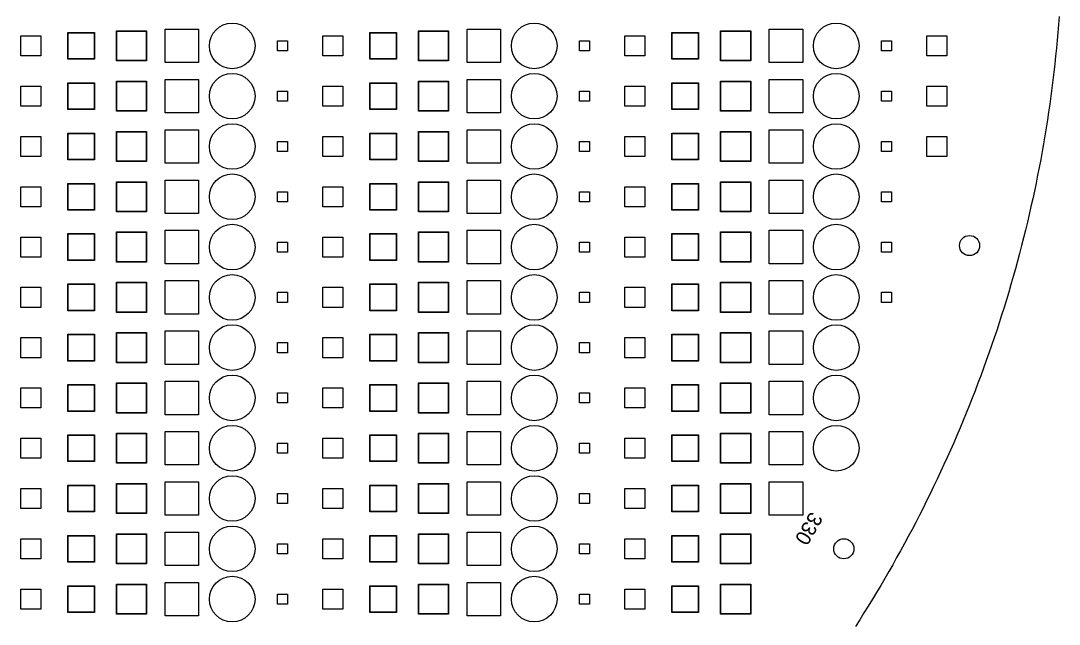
# Model space of a CAD drawing. Header units: millimetres. Extents: x -195 to 195, y -219 to 195.
# Drawn here: x 39.8 to 194.5, y -105 to -15 of the extents above; entities that cross this region are included whole.
import ezdxf
from ezdxf.enums import TextEntityAlignment as Align

# ---------------------------------------------------------------- set-up
doc = ezdxf.new("R2010")
doc.units = ezdxf.units.MM
for name, color, linetype in [('DRILL', 6, 'Continuous'), ('M1', 1, 'Continuous'), ('M2', 30, 'Continuous'), ('M3', 5, 'Continuous'), ('M4', 3, 'Continuous'), ('NPTH', 9, 'Continuous'), ('OUTLINE', 7, 'Continuous'), ('SILK_TOP', 7, 'Continuous')]:
    doc.layers.add(name, color=color, linetype=linetype)

msp = doc.modelspace()

# ---------------------------------------------------------------- linework, layer by layer
at = {"layer": 'DRILL'}
for centre in [(71.25, -18.75), (116.25, -18.75), (161.25, -18.75), (71.25, -26.25), (116.25, -26.25), (161.25, -26.25), (71.25, -33.75), (116.25, -33.75), (161.25, -33.75), (71.25, -41.25), (116.25, -41.25), (161.25, -41.25), (71.25, -48.75), (116.25, -48.75), (161.25, -48.75), (71.25, -56.25), (116.25, -56.25), (161.25, -56.25), (71.25, -63.75), (116.25, -63.75), (161.25, -63.75), (71.25, -71.25), (116.25, -71.25), (161.25, -71.25), (71.25, -78.75), (116.25, -78.75), (161.25, -78.75), (71.25, -86.25), (116.25, -86.25), (71.25, -93.75), (116.25, -93.75), (71.25, -101.25), (116.25, -101.25)]:
    msp.add_circle(centre, 3.4, dxfattribs=at)
at = {"layer": 'M1'}
for points in [[(50.7, -16.8), (50.7, -20.7), (46.8, -20.7), (46.8, -16.8)], [(54.05, -16.55), (58.45, -16.55), (58.45, -20.95), (54.05, -20.95)], [(66.25, -16.25), (66.25, -21.25), (61.25, -21.25), (61.25, -16.25)], [(95.7, -16.8), (95.7, -20.7), (91.8, -20.7), (91.8, -16.8)], [(103.45, -16.55), (103.45, -20.95), (99.05, -20.95), (99.05, -16.55)], [(111.25, -16.25), (111.25, -21.25), (106.25, -21.25), (106.25, -16.25)], [(140.7, -16.8), (140.7, -20.7), (136.8, -20.7), (136.8, -16.8)], [(148.45, -16.55), (148.45, -20.95), (144.05, -20.95), (144.05, -16.55)], [(151.25, -16.25), (156.25, -16.25), (156.25, -21.25), (151.25, -21.25)], [(42.75, -17.25), (42.75, -20.25), (39.75, -20.25), (39.75, -17.25)], [(79.5, -18), (79.5, -19.5), (78, -19.5), (78, -18)], [(84.75, -17.25), (87.75, -17.25), (87.75, -20.25), (84.75, -20.25)], [(123, -18), (124.5, -18), (124.5, -19.5), (123, -19.5)], [(132.75, -17.25), (132.75, -20.25), (129.75, -20.25), (129.75, -17.25)], [(169.5, -18), (169.5, -19.5), (168, -19.5), (168, -18)], [(174.75, -17.25), (177.75, -17.25), (177.75, -20.25), (174.75, -20.25)], [(42.75, -24.75), (42.75, -27.75), (39.75, -27.75), (39.75, -24.75)], [(46.8, -24.3), (50.7, -24.3), (50.7, -28.2), (46.8, -28.2)], [(58.45, -24.05), (58.45, -28.45), (54.05, -28.45), (54.05, -24.05)], [(61.25, -23.75), (66.25, -23.75), (66.25, -28.75), (61.25, -28.75)], [(84.75, -24.75), (87.75, -24.75), (87.75, -27.75), (84.75, -27.75)], [(95.7, -24.3), (95.7, -28.2), (91.8, -28.2), (91.8, -24.3)], [(103.45, -24.05), (103.45, -28.45), (99.05, -28.45), (99.05, -24.05)], [(106.25, -23.75), (111.25, -23.75), (111.25, -28.75), (106.25, -28.75)], [(132.75, -24.75), (132.75, -27.75), (129.75, -27.75), (129.75, -24.75)], [(140.7, -24.3), (140.7, -28.2), (136.8, -28.2), (136.8, -24.3)], [(144.05, -24.05), (148.45, -24.05), (148.45, -28.45), (144.05, -28.45)], [(156.25, -23.75), (156.25, -28.75), (151.25, -28.75), (151.25, -23.75)], [(174.75, -24.75), (177.75, -24.75), (177.75, -27.75), (174.75, -27.75)], [(79.5, -25.5), (79.5, -27), (78, -27), (78, -25.5)], [(124.5, -25.5), (124.5, -27), (123, -27), (123, -25.5)], [(169.5, -25.5), (169.5, -27), (168, -27), (168, -25.5)], [(39.75, -32.25), (42.75, -32.25), (42.75, -35.25), (39.75, -35.25)], [(50.7, -31.8), (50.7, -35.7), (46.8, -35.7), (46.8, -31.8)], [(58.45, -31.55), (58.45, -35.95), (54.05, -35.95), (54.05, -31.55)], [(61.25, -31.25), (66.25, -31.25), (66.25, -36.25), (61.25, -36.25)], [(87.75, -32.25), (87.75, -35.25), (84.75, -35.25), (84.75, -32.25)], [(91.8, -31.8), (95.7, -31.8), (95.7, -35.7), (91.8, -35.7)], [(103.45, -31.55), (103.45, -35.95), (99.05, -35.95), (99.05, -31.55)], [(111.25, -31.25), (111.25, -36.25), (106.25, -36.25), (106.25, -31.25)], [(132.75, -32.25), (132.75, -35.25), (129.75, -35.25), (129.75, -32.25)], [(140.7, -31.8), (140.7, -35.7), (136.8, -35.7), (136.8, -31.8)], [(148.45, -31.55), (148.45, -35.95), (144.05, -35.95), (144.05, -31.55)], [(151.25, -31.25), (156.25, -31.25), (156.25, -36.25), (151.25, -36.25)], [(177.75, -32.25), (177.75, -35.25), (174.75, -35.25), (174.75, -32.25)], [(79.5, -33), (79.5, -34.5), (78, -34.5), (78, -33)], [(123, -33), (124.5, -33), (124.5, -34.5), (123, -34.5)], [(169.5, -33), (169.5, -34.5), (168, -34.5), (168, -33)], [(42.75, -39.75), (42.75, -42.75), (39.75, -42.75), (39.75, -39.75)], [(50.7, -39.3), (50.7, -43.2), (46.8, -43.2), (46.8, -39.3)], [(54.05, -39.05), (58.45, -39.05), (58.45, -43.45), (54.05, -43.45)], [(66.25, -38.75), (66.25, -43.75), (61.25, -43.75), (61.25, -38.75)], [(84.75, -39.75), (87.75, -39.75), (87.75, -42.75), (84.75, -42.75)], [(95.7, -39.3), (95.7, -43.2), (91.8, -43.2), (91.8, -39.3)], [(103.45, -39.05), (103.45, -43.45), (99.05, -43.45), (99.05, -39.05)], [(111.25, -38.75), (111.25, -43.75), (106.25, -43.75), (106.25, -38.75)], [(129.75, -39.75), (132.75, -39.75), (132.75, -42.75), (129.75, -42.75)], [(136.8, -39.3), (140.7, -39.3), (140.7, -43.2), (136.8, -43.2)], [(148.45, -39.05), (148.45, -43.45), (144.05, -43.45), (144.05, -39.05)], [(156.25, -38.75), (156.25, -43.75), (151.25, -43.75), (151.25, -38.75)], [(79.5, -40.5), (79.5, -42), (78, -42), (78, -40.5)], [(123, -40.5), (124.5, -40.5), (124.5, -42), (123, -42)], [(168, -40.5), (169.5, -40.5), (169.5, -42), (168, -42)], [(66.25, -46.25), (66.25, -51.25), (61.25, -51.25), (61.25, -46.25)], [(111.25, -46.25), (111.25, -51.25), (106.25, -51.25), (106.25, -46.25)], [(151.25, -46.25), (156.25, -46.25), (156.25, -51.25), (151.25, -51.25)], [(42.75, -47.25), (42.75, -50.25), (39.75, -50.25), (39.75, -47.25)], [(50.7, -46.8), (50.7, -50.7), (46.8, -50.7), (46.8, -46.8)], [(54.05, -46.55), (58.45, -46.55), (58.45, -50.95), (54.05, -50.95)], [(87.75, -47.25), (87.75, -50.25), (84.75, -50.25), (84.75, -47.25)], [(91.8, -46.8), (95.7, -46.8), (95.7, -50.7), (91.8, -50.7)], [(103.45, -46.55), (103.45, -50.95), (99.05, -50.95), (99.05, -46.55)], [(129.75, -47.25), (132.75, -47.25), (132.75, -50.25), (129.75, -50.25)], [(140.7, -46.8), (140.7, -50.7), (136.8, -50.7), (136.8, -46.8)], [(148.45, -46.55), (148.45, -50.95), (144.05, -50.95), (144.05, -46.55)], [(79.5, -48), (79.5, -49.5), (78, -49.5), (78, -48)], [(124.5, -48), (124.5, -49.5), (123, -49.5), (123, -48)], [(169.5, -48), (169.5, -49.5), (168, -49.5), (168, -48)], [(54.05, -54.05), (58.45, -54.05), (58.45, -58.45), (54.05, -58.45)], [(66.25, -53.75), (66.25, -58.75), (61.25, -58.75), (61.25, -53.75)], [(103.45, -54.05), (103.45, -58.45), (99.05, -58.45), (99.05, -54.05)], [(106.25, -53.75), (111.25, -53.75), (111.25, -58.75), (106.25, -58.75)], [(148.45, -54.05), (148.45, -58.45), (144.05, -58.45), (144.05, -54.05)], [(151.25, -53.75), (156.25, -53.75), (156.25, -58.75), (151.25, -58.75)], [(42.75, -54.75), (42.75, -57.75), (39.75, -57.75), (39.75, -54.75)], [(46.8, -54.3), (50.7, -54.3), (50.7, -58.2), (46.8, -58.2)], [(79.5, -55.5), (79.5, -57), (78, -57), (78, -55.5)], [(84.75, -54.75), (87.75, -54.75), (87.75, -57.75), (84.75, -57.75)], [(95.7, -54.3), (95.7, -58.2), (91.8, -58.2), (91.8, -54.3)], [(124.5, -55.5), (124.5, -57), (123, -57), (123, -55.5)], [(132.75, -54.75), (132.75, -57.75), (129.75, -57.75), (129.75, -54.75)], [(140.7, -54.3), (140.7, -58.2), (136.8, -58.2), (136.8, -54.3)], [(169.5, -55.5), (169.5, -57), (168, -57), (168, -55.5)], [(46.8, -61.8), (50.7, -61.8), (50.7, -65.7), (46.8, -65.7)], [(54.05, -61.55), (58.45, -61.55), (58.45, -65.95), (54.05, -65.95)], [(61.25, -61.25), (66.25, -61.25), (66.25, -66.25), (61.25, -66.25)], [(91.8, -61.8), (95.7, -61.8), (95.7, -65.7), (91.8, -65.7)], [(103.45, -61.55), (103.45, -65.95), (99.05, -65.95), (99.05, -61.55)], [(111.25, -61.25), (111.25, -66.25), (106.25, -66.25), (106.25, -61.25)], [(136.8, -61.8), (140.7, -61.8), (140.7, -65.7), (136.8, -65.7)], [(144.05, -61.55), (148.45, -61.55), (148.45, -65.95), (144.05, -65.95)], [(151.25, -61.25), (156.25, -61.25), (156.25, -66.25), (151.25, -66.25)], [(42.75, -62.25), (42.75, -65.25), (39.75, -65.25), (39.75, -62.25)], [(78, -63), (79.5, -63), (79.5, -64.5), (78, -64.5)], [(87.75, -62.25), (87.75, -65.25), (84.75, -65.25), (84.75, -62.25)], [(123, -63), (124.5, -63), (124.5, -64.5), (123, -64.5)], [(132.75, -62.25), (132.75, -65.25), (129.75, -65.25), (129.75, -62.25)], [(50.7, -69.3), (50.7, -73.2), (46.8, -73.2), (46.8, -69.3)], [(54.05, -69.05), (58.45, -69.05), (58.45, -73.45), (54.05, -73.45)], [(66.25, -68.75), (66.25, -73.75), (61.25, -73.75), (61.25, -68.75)], [(91.8, -69.3), (95.7, -69.3), (95.7, -73.2), (91.8, -73.2)], [(103.45, -69.05), (103.45, -73.45), (99.05, -73.45), (99.05, -69.05)], [(111.25, -68.75), (111.25, -73.75), (106.25, -73.75), (106.25, -68.75)], [(140.7, -69.3), (140.7, -73.2), (136.8, -73.2), (136.8, -69.3)], [(144.05, -69.05), (148.45, -69.05), (148.45, -73.45), (144.05, -73.45)], [(156.25, -68.75), (156.25, -73.75), (151.25, -73.75), (151.25, -68.75)], [(42.75, -69.75), (42.75, -72.75), (39.75, -72.75), (39.75, -69.75)], [(79.5, -70.5), (79.5, -72), (78, -72), (78, -70.5)], [(87.75, -69.75), (87.75, -72.75), (84.75, -72.75), (84.75, -69.75)], [(123, -70.5), (124.5, -70.5), (124.5, -72), (123, -72)], [(132.75, -69.75), (132.75, -72.75), (129.75, -72.75), (129.75, -69.75)], [(39.75, -77.25), (42.75, -77.25), (42.75, -80.25), (39.75, -80.25)], [(50.7, -76.8), (50.7, -80.7), (46.8, -80.7), (46.8, -76.8)], [(58.45, -76.55), (58.45, -80.95), (54.05, -80.95), (54.05, -76.55)], [(61.25, -76.25), (66.25, -76.25), (66.25, -81.25), (61.25, -81.25)], [(87.75, -77.25), (87.75, -80.25), (84.75, -80.25), (84.75, -77.25)], [(91.8, -76.8), (95.7, -76.8), (95.7, -80.7), (91.8, -80.7)], [(103.45, -76.55), (103.45, -80.95), (99.05, -80.95), (99.05, -76.55)], [(106.25, -76.25), (111.25, -76.25), (111.25, -81.25), (106.25, -81.25)], [(132.75, -77.25), (132.75, -80.25), (129.75, -80.25), (129.75, -77.25)], [(140.7, -76.8), (140.7, -80.7), (136.8, -80.7), (136.8, -76.8)], [(148.45, -76.55), (148.45, -80.95), (144.05, -80.95), (144.05, -76.55)], [(151.25, -76.25), (156.25, -76.25), (156.25, -81.25), (151.25, -81.25)], [(79.5, -78), (79.5, -79.5), (78, -79.5), (78, -78)], [(124.5, -78), (124.5, -79.5), (123, -79.5), (123, -78)], [(42.75, -84.75), (42.75, -87.75), (39.75, -87.75), (39.75, -84.75)], [(46.8, -84.3), (50.7, -84.3), (50.7, -88.2), (46.8, -88.2)], [(58.45, -84.05), (58.45, -88.45), (54.05, -88.45), (54.05, -84.05)], [(61.25, -83.75), (66.25, -83.75), (66.25, -88.75), (61.25, -88.75)], [(87.75, -84.75), (87.75, -87.75), (84.75, -87.75), (84.75, -84.75)], [(95.7, -84.3), (95.7, -88.2), (91.8, -88.2), (91.8, -84.3)], [(99.05, -84.05), (103.45, -84.05), (103.45, -88.45), (99.05, -88.45)], [(111.25, -83.75), (111.25, -88.75), (106.25, -88.75), (106.25, -83.75)], [(129.75, -84.75), (132.75, -84.75), (132.75, -87.75), (129.75, -87.75)], [(136.8, -84.3), (140.7, -84.3), (140.7, -88.2), (136.8, -88.2)], [(148.45, -84.05), (148.45, -88.45), (144.05, -88.45), (144.05, -84.05)], [(156.25, -83.75), (156.25, -88.75), (151.25, -88.75), (151.25, -83.75)], [(79.5, -85.5), (79.5, -87), (78, -87), (78, -85.5)], [(124.5, -85.5), (124.5, -87), (123, -87), (123, -85.5)], [(66.25, -91.25), (66.25, -96.25), (61.25, -96.25), (61.25, -91.25)], [(111.25, -91.25), (111.25, -96.25), (106.25, -96.25), (106.25, -91.25)], [(42.75, -92.25), (42.75, -95.25), (39.75, -95.25), (39.75, -92.25)], [(50.7, -91.8), (50.7, -95.7), (46.8, -95.7), (46.8, -91.8)], [(54.05, -91.55), (58.45, -91.55), (58.45, -95.95), (54.05, -95.95)], [(87.75, -92.25), (87.75, -95.25), (84.75, -95.25), (84.75, -92.25)], [(91.8, -91.8), (95.7, -91.8), (95.7, -95.7), (91.8, -95.7)], [(99.05, -91.55), (103.45, -91.55), (103.45, -95.95), (99.05, -95.95)], [(132.75, -92.25), (132.75, -95.25), (129.75, -95.25), (129.75, -92.25)], [(140.7, -91.8), (140.7, -95.7), (136.8, -95.7), (136.8, -91.8)], [(148.45, -91.55), (148.45, -95.95), (144.05, -95.95), (144.05, -91.55)], [(79.5, -93), (79.5, -94.5), (78, -94.5), (78, -93)], [(123, -93), (124.5, -93), (124.5, -94.5), (123, -94.5)], [(66.25, -98.75), (66.25, -103.75), (61.25, -103.75), (61.25, -98.75)], [(111.25, -98.75), (111.25, -103.75), (106.25, -103.75), (106.25, -98.75)], [(42.75, -99.75), (42.75, -102.75), (39.75, -102.75), (39.75, -99.75)], [(50.7, -99.3), (50.7, -103.2), (46.8, -103.2), (46.8, -99.3)], [(54.05, -99.05), (58.45, -99.05), (58.45, -103.45), (54.05, -103.45)], [(79.5, -100.5), (79.5, -102), (78, -102), (78, -100.5)], [(87.75, -99.75), (87.75, -102.75), (84.75, -102.75), (84.75, -99.75)], [(95.7, -99.3), (95.7, -103.2), (91.8, -103.2), (91.8, -99.3)], [(99.05, -99.05), (103.45, -99.05), (103.45, -103.45), (99.05, -103.45)], [(124.5, -100.5), (124.5, -102), (123, -102), (123, -100.5)], [(132.75, -99.75), (132.75, -102.75), (129.75, -102.75), (129.75, -99.75)], [(136.8, -99.3), (140.7, -99.3), (140.7, -103.2), (136.8, -103.2)], [(148.45, -99.05), (148.45, -103.45), (144.05, -103.45), (144.05, -99.05)]]:
    msp.add_lwpolyline(points, close=True, dxfattribs=at)
at = {"layer": 'M2'}
for points in [[(50.75, -16.75), (50.75, -20.75), (46.75, -20.75), (46.75, -16.75)], [(54, -16.5), (58.5, -16.5), (58.5, -21), (54, -21)], [(66.25, -16.25), (66.25, -21.25), (61.25, -21.25), (61.25, -16.25)], [(95.75, -16.75), (95.75, -20.75), (91.75, -20.75), (91.75, -16.75)], [(103.5, -16.5), (103.5, -21), (99, -21), (99, -16.5)], [(111.25, -16.25), (111.25, -21.25), (106.25, -21.25), (106.25, -16.25)], [(140.75, -16.75), (140.75, -20.75), (136.75, -20.75), (136.75, -16.75)], [(148.5, -16.5), (148.5, -21), (144, -21), (144, -16.5)], [(151.25, -16.25), (156.25, -16.25), (156.25, -21.25), (151.25, -21.25)], [(42.75, -17.25), (42.75, -20.25), (39.75, -20.25), (39.75, -17.25)], [(79.5, -18), (79.5, -19.5), (78, -19.5), (78, -18)], [(84.75, -17.25), (87.75, -17.25), (87.75, -20.25), (84.75, -20.25)], [(123, -18), (124.5, -18), (124.5, -19.5), (123, -19.5)], [(132.75, -17.25), (132.75, -20.25), (129.75, -20.25), (129.75, -17.25)], [(169.5, -18), (169.5, -19.5), (168, -19.5), (168, -18)], [(174.75, -17.25), (177.75, -17.25), (177.75, -20.25), (174.75, -20.25)], [(42.75, -24.75), (42.75, -27.75), (39.75, -27.75), (39.75, -24.75)], [(46.75, -24.25), (50.75, -24.25), (50.75, -28.25), (46.75, -28.25)], [(58.5, -24), (58.5, -28.5), (54, -28.5), (54, -24)], [(61.25, -23.75), (66.25, -23.75), (66.25, -28.75), (61.25, -28.75)], [(84.75, -24.75), (87.75, -24.75), (87.75, -27.75), (84.75, -27.75)], [(95.75, -24.25), (95.75, -28.25), (91.75, -28.25), (91.75, -24.25)], [(103.5, -24), (103.5, -28.5), (99, -28.5), (99, -24)], [(106.25, -23.75), (111.25, -23.75), (111.25, -28.75), (106.25, -28.75)], [(132.75, -24.75), (132.75, -27.75), (129.75, -27.75), (129.75, -24.75)], [(140.75, -24.25), (140.75, -28.25), (136.75, -28.25), (136.75, -24.25)], [(144, -24), (148.5, -24), (148.5, -28.5), (144, -28.5)], [(156.25, -23.75), (156.25, -28.75), (151.25, -28.75), (151.25, -23.75)], [(174.75, -24.75), (177.75, -24.75), (177.75, -27.75), (174.75, -27.75)], [(79.5, -25.5), (79.5, -27), (78, -27), (78, -25.5)], [(124.5, -25.5), (124.5, -27), (123, -27), (123, -25.5)], [(169.5, -25.5), (169.5, -27), (168, -27), (168, -25.5)], [(39.75, -32.25), (42.75, -32.25), (42.75, -35.25), (39.75, -35.25)], [(50.75, -31.75), (50.75, -35.75), (46.75, -35.75), (46.75, -31.75)], [(58.5, -31.5), (58.5, -36), (54, -36), (54, -31.5)], [(61.25, -31.25), (66.25, -31.25), (66.25, -36.25), (61.25, -36.25)], [(87.75, -32.25), (87.75, -35.25), (84.75, -35.25), (84.75, -32.25)], [(91.75, -31.75), (95.75, -31.75), (95.75, -35.75), (91.75, -35.75)], [(103.5, -31.5), (103.5, -36), (99, -36), (99, -31.5)], [(111.25, -31.25), (111.25, -36.25), (106.25, -36.25), (106.25, -31.25)], [(132.75, -32.25), (132.75, -35.25), (129.75, -35.25), (129.75, -32.25)], [(140.75, -31.75), (140.75, -35.75), (136.75, -35.75), (136.75, -31.75)], [(148.5, -31.5), (148.5, -36), (144, -36), (144, -31.5)], [(151.25, -31.25), (156.25, -31.25), (156.25, -36.25), (151.25, -36.25)], [(177.75, -32.25), (177.75, -35.25), (174.75, -35.25), (174.75, -32.25)], [(79.5, -33), (79.5, -34.5), (78, -34.5), (78, -33)], [(123, -33), (124.5, -33), (124.5, -34.5), (123, -34.5)], [(169.5, -33), (169.5, -34.5), (168, -34.5), (168, -33)], [(42.75, -39.75), (42.75, -42.75), (39.75, -42.75), (39.75, -39.75)], [(50.75, -39.25), (50.75, -43.25), (46.75, -43.25), (46.75, -39.25)], [(54, -39), (58.5, -39), (58.5, -43.5), (54, -43.5)], [(66.25, -38.75), (66.25, -43.75), (61.25, -43.75), (61.25, -38.75)], [(84.75, -39.75), (87.75, -39.75), (87.75, -42.75), (84.75, -42.75)], [(95.75, -39.25), (95.75, -43.25), (91.75, -43.25), (91.75, -39.25)], [(103.5, -39), (103.5, -43.5), (99, -43.5), (99, -39)], [(111.25, -38.75), (111.25, -43.75), (106.25, -43.75), (106.25, -38.75)], [(129.75, -39.75), (132.75, -39.75), (132.75, -42.75), (129.75, -42.75)], [(136.75, -39.25), (140.75, -39.25), (140.75, -43.25), (136.75, -43.25)], [(148.5, -39), (148.5, -43.5), (144, -43.5), (144, -39)], [(156.25, -38.75), (156.25, -43.75), (151.25, -43.75), (151.25, -38.75)], [(79.5, -40.5), (79.5, -42), (78, -42), (78, -40.5)], [(123, -40.5), (124.5, -40.5), (124.5, -42), (123, -42)], [(168, -40.5), (169.5, -40.5), (169.5, -42), (168, -42)], [(66.25, -46.25), (66.25, -51.25), (61.25, -51.25), (61.25, -46.25)], [(111.25, -46.25), (111.25, -51.25), (106.25, -51.25), (106.25, -46.25)], [(151.25, -46.25), (156.25, -46.25), (156.25, -51.25), (151.25, -51.25)], [(42.75, -47.25), (42.75, -50.25), (39.75, -50.25), (39.75, -47.25)], [(50.75, -46.75), (50.75, -50.75), (46.75, -50.75), (46.75, -46.75)], [(54, -46.5), (58.5, -46.5), (58.5, -51), (54, -51)], [(87.75, -47.25), (87.75, -50.25), (84.75, -50.25), (84.75, -47.25)], [(91.75, -46.75), (95.75, -46.75), (95.75, -50.75), (91.75, -50.75)], [(103.5, -46.5), (103.5, -51), (99, -51), (99, -46.5)], [(129.75, -47.25), (132.75, -47.25), (132.75, -50.25), (129.75, -50.25)], [(140.75, -46.75), (140.75, -50.75), (136.75, -50.75), (136.75, -46.75)], [(148.5, -46.5), (148.5, -51), (144, -51), (144, -46.5)], [(79.5, -48), (79.5, -49.5), (78, -49.5), (78, -48)], [(124.5, -48), (124.5, -49.5), (123, -49.5), (123, -48)], [(169.5, -48), (169.5, -49.5), (168, -49.5), (168, -48)], [(54, -54), (58.5, -54), (58.5, -58.5), (54, -58.5)], [(66.25, -53.75), (66.25, -58.75), (61.25, -58.75), (61.25, -53.75)], [(103.5, -54), (103.5, -58.5), (99, -58.5), (99, -54)], [(106.25, -53.75), (111.25, -53.75), (111.25, -58.75), (106.25, -58.75)], [(148.5, -54), (148.5, -58.5), (144, -58.5), (144, -54)], [(151.25, -53.75), (156.25, -53.75), (156.25, -58.75), (151.25, -58.75)], [(42.75, -54.75), (42.75, -57.75), (39.75, -57.75), (39.75, -54.75)], [(46.75, -54.25), (50.75, -54.25), (50.75, -58.25), (46.75, -58.25)], [(79.5, -55.5), (79.5, -57), (78, -57), (78, -55.5)], [(84.75, -54.75), (87.75, -54.75), (87.75, -57.75), (84.75, -57.75)], [(95.75, -54.25), (95.75, -58.25), (91.75, -58.25), (91.75, -54.25)], [(124.5, -55.5), (124.5, -57), (123, -57), (123, -55.5)], [(132.75, -54.75), (132.75, -57.75), (129.75, -57.75), (129.75, -54.75)], [(140.75, -54.25), (140.75, -58.25), (136.75, -58.25), (136.75, -54.25)], [(169.5, -55.5), (169.5, -57), (168, -57), (168, -55.5)], [(46.75, -61.75), (50.75, -61.75), (50.75, -65.75), (46.75, -65.75)], [(54, -61.5), (58.5, -61.5), (58.5, -66), (54, -66)], [(61.25, -61.25), (66.25, -61.25), (66.25, -66.25), (61.25, -66.25)], [(91.75, -61.75), (95.75, -61.75), (95.75, -65.75), (91.75, -65.75)], [(103.5, -61.5), (103.5, -66), (99, -66), (99, -61.5)], [(111.25, -61.25), (111.25, -66.25), (106.25, -66.25), (106.25, -61.25)], [(136.75, -61.75), (140.75, -61.75), (140.75, -65.75), (136.75, -65.75)], [(144, -61.5), (148.5, -61.5), (148.5, -66), (144, -66)], [(151.25, -61.25), (156.25, -61.25), (156.25, -66.25), (151.25, -66.25)], [(42.75, -62.25), (42.75, -65.25), (39.75, -65.25), (39.75, -62.25)], [(78, -63), (79.5, -63), (79.5, -64.5), (78, -64.5)], [(87.75, -62.25), (87.75, -65.25), (84.75, -65.25), (84.75, -62.25)], [(123, -63), (124.5, -63), (124.5, -64.5), (123, -64.5)], [(132.75, -62.25), (132.75, -65.25), (129.75, -65.25), (129.75, -62.25)], [(50.75, -69.25), (50.75, -73.25), (46.75, -73.25), (46.75, -69.25)], [(54, -69), (58.5, -69), (58.5, -73.5), (54, -73.5)], [(66.25, -68.75), (66.25, -73.75), (61.25, -73.75), (61.25, -68.75)], [(91.75, -69.25), (95.75, -69.25), (95.75, -73.25), (91.75, -73.25)], [(103.5, -69), (103.5, -73.5), (99, -73.5), (99, -69)], [(111.25, -68.75), (111.25, -73.75), (106.25, -73.75), (106.25, -68.75)], [(140.75, -69.25), (140.75, -73.25), (136.75, -73.25), (136.75, -69.25)], [(144, -69), (148.5, -69), (148.5, -73.5), (144, -73.5)], [(156.25, -68.75), (156.25, -73.75), (151.25, -73.75), (151.25, -68.75)], [(42.75, -69.75), (42.75, -72.75), (39.75, -72.75), (39.75, -69.75)], [(79.5, -70.5), (79.5, -72), (78, -72), (78, -70.5)], [(87.75, -69.75), (87.75, -72.75), (84.75, -72.75), (84.75, -69.75)], [(123, -70.5), (124.5, -70.5), (124.5, -72), (123, -72)], [(132.75, -69.75), (132.75, -72.75), (129.75, -72.75), (129.75, -69.75)], [(39.75, -77.25), (42.75, -77.25), (42.75, -80.25), (39.75, -80.25)], [(50.75, -76.75), (50.75, -80.75), (46.75, -80.75), (46.75, -76.75)], [(58.5, -76.5), (58.5, -81), (54, -81), (54, -76.5)], [(61.25, -76.25), (66.25, -76.25), (66.25, -81.25), (61.25, -81.25)], [(87.75, -77.25), (87.75, -80.25), (84.75, -80.25), (84.75, -77.25)], [(91.75, -76.75), (95.75, -76.75), (95.75, -80.75), (91.75, -80.75)], [(103.5, -76.5), (103.5, -81), (99, -81), (99, -76.5)], [(106.25, -76.25), (111.25, -76.25), (111.25, -81.25), (106.25, -81.25)], [(132.75, -77.25), (132.75, -80.25), (129.75, -80.25), (129.75, -77.25)], [(140.75, -76.75), (140.75, -80.75), (136.75, -80.75), (136.75, -76.75)], [(148.5, -76.5), (148.5, -81), (144, -81), (144, -76.5)], [(151.25, -76.25), (156.25, -76.25), (156.25, -81.25), (151.25, -81.25)], [(79.5, -78), (79.5, -79.5), (78, -79.5), (78, -78)], [(124.5, -78), (124.5, -79.5), (123, -79.5), (123, -78)], [(42.75, -84.75), (42.75, -87.75), (39.75, -87.75), (39.75, -84.75)], [(46.75, -84.25), (50.75, -84.25), (50.75, -88.25), (46.75, -88.25)], [(58.5, -84), (58.5, -88.5), (54, -88.5), (54, -84)], [(61.25, -83.75), (66.25, -83.75), (66.25, -88.75), (61.25, -88.75)], [(87.75, -84.75), (87.75, -87.75), (84.75, -87.75), (84.75, -84.75)], [(95.75, -84.25), (95.75, -88.25), (91.75, -88.25), (91.75, -84.25)], [(99, -84), (103.5, -84), (103.5, -88.5), (99, -88.5)], [(111.25, -83.75), (111.25, -88.75), (106.25, -88.75), (106.25, -83.75)], [(129.75, -84.75), (132.75, -84.75), (132.75, -87.75), (129.75, -87.75)], [(136.75, -84.25), (140.75, -84.25), (140.75, -88.25), (136.75, -88.25)], [(148.5, -84), (148.5, -88.5), (144, -88.5), (144, -84)], [(156.25, -83.75), (156.25, -88.75), (151.25, -88.75), (151.25, -83.75)], [(79.5, -85.5), (79.5, -87), (78, -87), (78, -85.5)], [(124.5, -85.5), (124.5, -87), (123, -87), (123, -85.5)], [(66.25, -91.25), (66.25, -96.25), (61.25, -96.25), (61.25, -91.25)], [(111.25, -91.25), (111.25, -96.25), (106.25, -96.25), (106.25, -91.25)], [(42.75, -92.25), (42.75, -95.25), (39.75, -95.25), (39.75, -92.25)], [(50.75, -91.75), (50.75, -95.75), (46.75, -95.75), (46.75, -91.75)], [(54, -91.5), (58.5, -91.5), (58.5, -96), (54, -96)], [(87.75, -92.25), (87.75, -95.25), (84.75, -95.25), (84.75, -92.25)], [(91.75, -91.75), (95.75, -91.75), (95.75, -95.75), (91.75, -95.75)], [(99, -91.5), (103.5, -91.5), (103.5, -96), (99, -96)], [(132.75, -92.25), (132.75, -95.25), (129.75, -95.25), (129.75, -92.25)], [(140.75, -91.75), (140.75, -95.75), (136.75, -95.75), (136.75, -91.75)], [(148.5, -91.5), (148.5, -96), (144, -96), (144, -91.5)], [(79.5, -93), (79.5, -94.5), (78, -94.5), (78, -93)], [(123, -93), (124.5, -93), (124.5, -94.5), (123, -94.5)], [(54, -99), (58.5, -99), (58.5, -103.5), (54, -103.5)], [(66.25, -98.75), (66.25, -103.75), (61.25, -103.75), (61.25, -98.75)], [(99, -99), (103.5, -99), (103.5, -103.5), (99, -103.5)], [(111.25, -98.75), (111.25, -103.75), (106.25, -103.75), (106.25, -98.75)], [(148.5, -99), (148.5, -103.5), (144, -103.5), (144, -99)], [(42.75, -99.75), (42.75, -102.75), (39.75, -102.75), (39.75, -99.75)], [(50.75, -99.25), (50.75, -103.25), (46.75, -103.25), (46.75, -99.25)], [(79.5, -100.5), (79.5, -102), (78, -102), (78, -100.5)], [(87.75, -99.75), (87.75, -102.75), (84.75, -102.75), (84.75, -99.75)], [(95.75, -99.25), (95.75, -103.25), (91.75, -103.25), (91.75, -99.25)], [(124.5, -100.5), (124.5, -102), (123, -102), (123, -100.5)], [(132.75, -99.75), (132.75, -102.75), (129.75, -102.75), (129.75, -99.75)], [(136.75, -99.25), (140.75, -99.25), (140.75, -103.25), (136.75, -103.25)]]:
    msp.add_lwpolyline(points, close=True, dxfattribs=at)
at = {"layer": 'M3'}
for points in [[(50.7, -16.8), (50.7, -20.7), (46.8, -20.7), (46.8, -16.8)], [(54.05, -16.55), (58.45, -16.55), (58.45, -20.95), (54.05, -20.95)], [(66.25, -16.25), (66.25, -21.25), (61.25, -21.25), (61.25, -16.25)], [(95.7, -16.8), (95.7, -20.7), (91.8, -20.7), (91.8, -16.8)], [(103.45, -16.55), (103.45, -20.95), (99.05, -20.95), (99.05, -16.55)], [(111.25, -16.25), (111.25, -21.25), (106.25, -21.25), (106.25, -16.25)], [(140.7, -16.8), (140.7, -20.7), (136.8, -20.7), (136.8, -16.8)], [(148.45, -16.55), (148.45, -20.95), (144.05, -20.95), (144.05, -16.55)], [(151.25, -16.25), (156.25, -16.25), (156.25, -21.25), (151.25, -21.25)], [(42.75, -17.25), (42.75, -20.25), (39.75, -20.25), (39.75, -17.25)], [(79.5, -18), (79.5, -19.5), (78, -19.5), (78, -18)], [(84.75, -17.25), (87.75, -17.25), (87.75, -20.25), (84.75, -20.25)], [(123, -18), (124.5, -18), (124.5, -19.5), (123, -19.5)], [(132.75, -17.25), (132.75, -20.25), (129.75, -20.25), (129.75, -17.25)], [(169.5, -18), (169.5, -19.5), (168, -19.5), (168, -18)], [(174.75, -17.25), (177.75, -17.25), (177.75, -20.25), (174.75, -20.25)], [(42.75, -24.75), (42.75, -27.75), (39.75, -27.75), (39.75, -24.75)], [(46.8, -24.3), (50.7, -24.3), (50.7, -28.2), (46.8, -28.2)], [(58.45, -24.05), (58.45, -28.45), (54.05, -28.45), (54.05, -24.05)], [(61.25, -23.75), (66.25, -23.75), (66.25, -28.75), (61.25, -28.75)], [(84.75, -24.75), (87.75, -24.75), (87.75, -27.75), (84.75, -27.75)], [(95.7, -24.3), (95.7, -28.2), (91.8, -28.2), (91.8, -24.3)], [(103.45, -24.05), (103.45, -28.45), (99.05, -28.45), (99.05, -24.05)], [(106.25, -23.75), (111.25, -23.75), (111.25, -28.75), (106.25, -28.75)], [(132.75, -24.75), (132.75, -27.75), (129.75, -27.75), (129.75, -24.75)], [(140.7, -24.3), (140.7, -28.2), (136.8, -28.2), (136.8, -24.3)], [(144.05, -24.05), (148.45, -24.05), (148.45, -28.45), (144.05, -28.45)], [(156.25, -23.75), (156.25, -28.75), (151.25, -28.75), (151.25, -23.75)], [(174.75, -24.75), (177.75, -24.75), (177.75, -27.75), (174.75, -27.75)], [(79.5, -25.5), (79.5, -27), (78, -27), (78, -25.5)], [(124.5, -25.5), (124.5, -27), (123, -27), (123, -25.5)], [(169.5, -25.5), (169.5, -27), (168, -27), (168, -25.5)], [(39.75, -32.25), (42.75, -32.25), (42.75, -35.25), (39.75, -35.25)], [(50.7, -31.8), (50.7, -35.7), (46.8, -35.7), (46.8, -31.8)], [(58.45, -31.55), (58.45, -35.95), (54.05, -35.95), (54.05, -31.55)], [(61.25, -31.25), (66.25, -31.25), (66.25, -36.25), (61.25, -36.25)], [(87.75, -32.25), (87.75, -35.25), (84.75, -35.25), (84.75, -32.25)], [(91.8, -31.8), (95.7, -31.8), (95.7, -35.7), (91.8, -35.7)], [(103.45, -31.55), (103.45, -35.95), (99.05, -35.95), (99.05, -31.55)], [(111.25, -31.25), (111.25, -36.25), (106.25, -36.25), (106.25, -31.25)], [(132.75, -32.25), (132.75, -35.25), (129.75, -35.25), (129.75, -32.25)], [(140.7, -31.8), (140.7, -35.7), (136.8, -35.7), (136.8, -31.8)], [(148.45, -31.55), (148.45, -35.95), (144.05, -35.95), (144.05, -31.55)], [(151.25, -31.25), (156.25, -31.25), (156.25, -36.25), (151.25, -36.25)], [(177.75, -32.25), (177.75, -35.25), (174.75, -35.25), (174.75, -32.25)], [(79.5, -33), (79.5, -34.5), (78, -34.5), (78, -33)], [(123, -33), (124.5, -33), (124.5, -34.5), (123, -34.5)], [(169.5, -33), (169.5, -34.5), (168, -34.5), (168, -33)], [(42.75, -39.75), (42.75, -42.75), (39.75, -42.75), (39.75, -39.75)], [(50.7, -39.3), (50.7, -43.2), (46.8, -43.2), (46.8, -39.3)], [(54.05, -39.05), (58.45, -39.05), (58.45, -43.45), (54.05, -43.45)], [(66.25, -38.75), (66.25, -43.75), (61.25, -43.75), (61.25, -38.75)], [(84.75, -39.75), (87.75, -39.75), (87.75, -42.75), (84.75, -42.75)], [(95.7, -39.3), (95.7, -43.2), (91.8, -43.2), (91.8, -39.3)], [(103.45, -39.05), (103.45, -43.45), (99.05, -43.45), (99.05, -39.05)], [(111.25, -38.75), (111.25, -43.75), (106.25, -43.75), (106.25, -38.75)], [(129.75, -39.75), (132.75, -39.75), (132.75, -42.75), (129.75, -42.75)], [(136.8, -39.3), (140.7, -39.3), (140.7, -43.2), (136.8, -43.2)], [(148.45, -39.05), (148.45, -43.45), (144.05, -43.45), (144.05, -39.05)], [(156.25, -38.75), (156.25, -43.75), (151.25, -43.75), (151.25, -38.75)], [(79.5, -40.5), (79.5, -42), (78, -42), (78, -40.5)], [(123, -40.5), (124.5, -40.5), (124.5, -42), (123, -42)], [(168, -40.5), (169.5, -40.5), (169.5, -42), (168, -42)], [(66.25, -46.25), (66.25, -51.25), (61.25, -51.25), (61.25, -46.25)], [(111.25, -46.25), (111.25, -51.25), (106.25, -51.25), (106.25, -46.25)], [(151.25, -46.25), (156.25, -46.25), (156.25, -51.25), (151.25, -51.25)], [(42.75, -47.25), (42.75, -50.25), (39.75, -50.25), (39.75, -47.25)], [(50.7, -46.8), (50.7, -50.7), (46.8, -50.7), (46.8, -46.8)], [(54.05, -46.55), (58.45, -46.55), (58.45, -50.95), (54.05, -50.95)], [(87.75, -47.25), (87.75, -50.25), (84.75, -50.25), (84.75, -47.25)], [(91.8, -46.8), (95.7, -46.8), (95.7, -50.7), (91.8, -50.7)], [(103.45, -46.55), (103.45, -50.95), (99.05, -50.95), (99.05, -46.55)], [(129.75, -47.25), (132.75, -47.25), (132.75, -50.25), (129.75, -50.25)], [(140.7, -46.8), (140.7, -50.7), (136.8, -50.7), (136.8, -46.8)], [(148.45, -46.55), (148.45, -50.95), (144.05, -50.95), (144.05, -46.55)], [(79.5, -48), (79.5, -49.5), (78, -49.5), (78, -48)], [(124.5, -48), (124.5, -49.5), (123, -49.5), (123, -48)], [(169.5, -48), (169.5, -49.5), (168, -49.5), (168, -48)], [(54.05, -54.05), (58.45, -54.05), (58.45, -58.45), (54.05, -58.45)], [(66.25, -53.75), (66.25, -58.75), (61.25, -58.75), (61.25, -53.75)], [(103.45, -54.05), (103.45, -58.45), (99.05, -58.45), (99.05, -54.05)], [(106.25, -53.75), (111.25, -53.75), (111.25, -58.75), (106.25, -58.75)], [(148.45, -54.05), (148.45, -58.45), (144.05, -58.45), (144.05, -54.05)], [(151.25, -53.75), (156.25, -53.75), (156.25, -58.75), (151.25, -58.75)], [(42.75, -54.75), (42.75, -57.75), (39.75, -57.75), (39.75, -54.75)], [(46.8, -54.3), (50.7, -54.3), (50.7, -58.2), (46.8, -58.2)], [(79.5, -55.5), (79.5, -57), (78, -57), (78, -55.5)], [(84.75, -54.75), (87.75, -54.75), (87.75, -57.75), (84.75, -57.75)], [(95.7, -54.3), (95.7, -58.2), (91.8, -58.2), (91.8, -54.3)], [(124.5, -55.5), (124.5, -57), (123, -57), (123, -55.5)], [(132.75, -54.75), (132.75, -57.75), (129.75, -57.75), (129.75, -54.75)], [(140.7, -54.3), (140.7, -58.2), (136.8, -58.2), (136.8, -54.3)], [(169.5, -55.5), (169.5, -57), (168, -57), (168, -55.5)], [(46.8, -61.8), (50.7, -61.8), (50.7, -65.7), (46.8, -65.7)], [(54.05, -61.55), (58.45, -61.55), (58.45, -65.95), (54.05, -65.95)], [(61.25, -61.25), (66.25, -61.25), (66.25, -66.25), (61.25, -66.25)], [(91.8, -61.8), (95.7, -61.8), (95.7, -65.7), (91.8, -65.7)], [(103.45, -61.55), (103.45, -65.95), (99.05, -65.95), (99.05, -61.55)], [(111.25, -61.25), (111.25, -66.25), (106.25, -66.25), (106.25, -61.25)], [(136.8, -61.8), (140.7, -61.8), (140.7, -65.7), (136.8, -65.7)], [(144.05, -61.55), (148.45, -61.55), (148.45, -65.95), (144.05, -65.95)], [(151.25, -61.25), (156.25, -61.25), (156.25, -66.25), (151.25, -66.25)], [(42.75, -62.25), (42.75, -65.25), (39.75, -65.25), (39.75, -62.25)], [(78, -63), (79.5, -63), (79.5, -64.5), (78, -64.5)], [(87.75, -62.25), (87.75, -65.25), (84.75, -65.25), (84.75, -62.25)], [(123, -63), (124.5, -63), (124.5, -64.5), (123, -64.5)], [(132.75, -62.25), (132.75, -65.25), (129.75, -65.25), (129.75, -62.25)], [(50.7, -69.3), (50.7, -73.2), (46.8, -73.2), (46.8, -69.3)], [(54.05, -69.05), (58.45, -69.05), (58.45, -73.45), (54.05, -73.45)], [(66.25, -68.75), (66.25, -73.75), (61.25, -73.75), (61.25, -68.75)], [(91.8, -69.3), (95.7, -69.3), (95.7, -73.2), (91.8, -73.2)], [(103.45, -69.05), (103.45, -73.45), (99.05, -73.45), (99.05, -69.05)], [(111.25, -68.75), (111.25, -73.75), (106.25, -73.75), (106.25, -68.75)], [(140.7, -69.3), (140.7, -73.2), (136.8, -73.2), (136.8, -69.3)], [(144.05, -69.05), (148.45, -69.05), (148.45, -73.45), (144.05, -73.45)], [(156.25, -68.75), (156.25, -73.75), (151.25, -73.75), (151.25, -68.75)], [(42.75, -69.75), (42.75, -72.75), (39.75, -72.75), (39.75, -69.75)], [(79.5, -70.5), (79.5, -72), (78, -72), (78, -70.5)], [(87.75, -69.75), (87.75, -72.75), (84.75, -72.75), (84.75, -69.75)], [(123, -70.5), (124.5, -70.5), (124.5, -72), (123, -72)], [(132.75, -69.75), (132.75, -72.75), (129.75, -72.75), (129.75, -69.75)], [(39.75, -77.25), (42.75, -77.25), (42.75, -80.25), (39.75, -80.25)], [(50.7, -76.8), (50.7, -80.7), (46.8, -80.7), (46.8, -76.8)], [(58.45, -76.55), (58.45, -80.95), (54.05, -80.95), (54.05, -76.55)], [(61.25, -76.25), (66.25, -76.25), (66.25, -81.25), (61.25, -81.25)], [(87.75, -77.25), (87.75, -80.25), (84.75, -80.25), (84.75, -77.25)], [(91.8, -76.8), (95.7, -76.8), (95.7, -80.7), (91.8, -80.7)], [(103.45, -76.55), (103.45, -80.95), (99.05, -80.95), (99.05, -76.55)], [(106.25, -76.25), (111.25, -76.25), (111.25, -81.25), (106.25, -81.25)], [(132.75, -77.25), (132.75, -80.25), (129.75, -80.25), (129.75, -77.25)], [(140.7, -76.8), (140.7, -80.7), (136.8, -80.7), (136.8, -76.8)], [(148.45, -76.55), (148.45, -80.95), (144.05, -80.95), (144.05, -76.55)], [(151.25, -76.25), (156.25, -76.25), (156.25, -81.25), (151.25, -81.25)], [(79.5, -78), (79.5, -79.5), (78, -79.5), (78, -78)], [(124.5, -78), (124.5, -79.5), (123, -79.5), (123, -78)], [(42.75, -84.75), (42.75, -87.75), (39.75, -87.75), (39.75, -84.75)], [(46.8, -84.3), (50.7, -84.3), (50.7, -88.2), (46.8, -88.2)], [(58.45, -84.05), (58.45, -88.45), (54.05, -88.45), (54.05, -84.05)], [(61.25, -83.75), (66.25, -83.75), (66.25, -88.75), (61.25, -88.75)], [(87.75, -84.75), (87.75, -87.75), (84.75, -87.75), (84.75, -84.75)], [(95.7, -84.3), (95.7, -88.2), (91.8, -88.2), (91.8, -84.3)], [(99.05, -84.05), (103.45, -84.05), (103.45, -88.45), (99.05, -88.45)], [(111.25, -83.75), (111.25, -88.75), (106.25, -88.75), (106.25, -83.75)], [(129.75, -84.75), (132.75, -84.75), (132.75, -87.75), (129.75, -87.75)], [(136.8, -84.3), (140.7, -84.3), (140.7, -88.2), (136.8, -88.2)], [(148.45, -84.05), (148.45, -88.45), (144.05, -88.45), (144.05, -84.05)], [(156.25, -83.75), (156.25, -88.75), (151.25, -88.75), (151.25, -83.75)], [(79.5, -85.5), (79.5, -87), (78, -87), (78, -85.5)], [(124.5, -85.5), (124.5, -87), (123, -87), (123, -85.5)], [(66.25, -91.25), (66.25, -96.25), (61.25, -96.25), (61.25, -91.25)], [(111.25, -91.25), (111.25, -96.25), (106.25, -96.25), (106.25, -91.25)], [(42.75, -92.25), (42.75, -95.25), (39.75, -95.25), (39.75, -92.25)], [(50.7, -91.8), (50.7, -95.7), (46.8, -95.7), (46.8, -91.8)], [(54.05, -91.55), (58.45, -91.55), (58.45, -95.95), (54.05, -95.95)], [(87.75, -92.25), (87.75, -95.25), (84.75, -95.25), (84.75, -92.25)], [(91.8, -91.8), (95.7, -91.8), (95.7, -95.7), (91.8, -95.7)], [(99.05, -91.55), (103.45, -91.55), (103.45, -95.95), (99.05, -95.95)], [(132.75, -92.25), (132.75, -95.25), (129.75, -95.25), (129.75, -92.25)], [(140.7, -91.8), (140.7, -95.7), (136.8, -95.7), (136.8, -91.8)], [(148.45, -91.55), (148.45, -95.95), (144.05, -95.95), (144.05, -91.55)], [(79.5, -93), (79.5, -94.5), (78, -94.5), (78, -93)], [(123, -93), (124.5, -93), (124.5, -94.5), (123, -94.5)], [(66.25, -98.75), (66.25, -103.75), (61.25, -103.75), (61.25, -98.75)], [(111.25, -98.75), (111.25, -103.75), (106.25, -103.75), (106.25, -98.75)], [(42.75, -99.75), (42.75, -102.75), (39.75, -102.75), (39.75, -99.75)], [(50.7, -99.3), (50.7, -103.2), (46.8, -103.2), (46.8, -99.3)], [(54.05, -99.05), (58.45, -99.05), (58.45, -103.45), (54.05, -103.45)], [(79.5, -100.5), (79.5, -102), (78, -102), (78, -100.5)], [(87.75, -99.75), (87.75, -102.75), (84.75, -102.75), (84.75, -99.75)], [(95.7, -99.3), (95.7, -103.2), (91.8, -103.2), (91.8, -99.3)], [(99.05, -99.05), (103.45, -99.05), (103.45, -103.45), (99.05, -103.45)], [(124.5, -100.5), (124.5, -102), (123, -102), (123, -100.5)], [(132.75, -99.75), (132.75, -102.75), (129.75, -102.75), (129.75, -99.75)], [(136.8, -99.3), (140.7, -99.3), (140.7, -103.2), (136.8, -103.2)], [(148.45, -99.05), (148.45, -103.45), (144.05, -103.45), (144.05, -99.05)]]:
    msp.add_lwpolyline(points, close=True, dxfattribs=at)
at = {"layer": 'M4'}
for points in [[(50.75, -16.75), (50.75, -20.75), (46.75, -20.75), (46.75, -16.75)], [(54, -16.5), (58.5, -16.5), (58.5, -21), (54, -21)], [(66.25, -16.25), (66.25, -21.25), (61.25, -21.25), (61.25, -16.25)], [(95.75, -16.75), (95.75, -20.75), (91.75, -20.75), (91.75, -16.75)], [(103.5, -16.5), (103.5, -21), (99, -21), (99, -16.5)], [(111.25, -16.25), (111.25, -21.25), (106.25, -21.25), (106.25, -16.25)], [(140.75, -16.75), (140.75, -20.75), (136.75, -20.75), (136.75, -16.75)], [(148.5, -16.5), (148.5, -21), (144, -21), (144, -16.5)], [(151.25, -16.25), (156.25, -16.25), (156.25, -21.25), (151.25, -21.25)], [(42.75, -17.25), (42.75, -20.25), (39.75, -20.25), (39.75, -17.25)], [(79.5, -18), (79.5, -19.5), (78, -19.5), (78, -18)], [(84.75, -17.25), (87.75, -17.25), (87.75, -20.25), (84.75, -20.25)], [(123, -18), (124.5, -18), (124.5, -19.5), (123, -19.5)], [(132.75, -17.25), (132.75, -20.25), (129.75, -20.25), (129.75, -17.25)], [(169.5, -18), (169.5, -19.5), (168, -19.5), (168, -18)], [(174.75, -17.25), (177.75, -17.25), (177.75, -20.25), (174.75, -20.25)], [(42.75, -24.75), (42.75, -27.75), (39.75, -27.75), (39.75, -24.75)], [(46.75, -24.25), (50.75, -24.25), (50.75, -28.25), (46.75, -28.25)], [(58.5, -24), (58.5, -28.5), (54, -28.5), (54, -24)], [(61.25, -23.75), (66.25, -23.75), (66.25, -28.75), (61.25, -28.75)], [(84.75, -24.75), (87.75, -24.75), (87.75, -27.75), (84.75, -27.75)], [(95.75, -24.25), (95.75, -28.25), (91.75, -28.25), (91.75, -24.25)], [(103.5, -24), (103.5, -28.5), (99, -28.5), (99, -24)], [(106.25, -23.75), (111.25, -23.75), (111.25, -28.75), (106.25, -28.75)], [(132.75, -24.75), (132.75, -27.75), (129.75, -27.75), (129.75, -24.75)], [(140.75, -24.25), (140.75, -28.25), (136.75, -28.25), (136.75, -24.25)], [(144, -24), (148.5, -24), (148.5, -28.5), (144, -28.5)], [(156.25, -23.75), (156.25, -28.75), (151.25, -28.75), (151.25, -23.75)], [(174.75, -24.75), (177.75, -24.75), (177.75, -27.75), (174.75, -27.75)], [(79.5, -25.5), (79.5, -27), (78, -27), (78, -25.5)], [(124.5, -25.5), (124.5, -27), (123, -27), (123, -25.5)], [(169.5, -25.5), (169.5, -27), (168, -27), (168, -25.5)], [(39.75, -32.25), (42.75, -32.25), (42.75, -35.25), (39.75, -35.25)], [(50.75, -31.75), (50.75, -35.75), (46.75, -35.75), (46.75, -31.75)], [(58.5, -31.5), (58.5, -36), (54, -36), (54, -31.5)], [(61.25, -31.25), (66.25, -31.25), (66.25, -36.25), (61.25, -36.25)], [(87.75, -32.25), (87.75, -35.25), (84.75, -35.25), (84.75, -32.25)], [(91.75, -31.75), (95.75, -31.75), (95.75, -35.75), (91.75, -35.75)], [(103.5, -31.5), (103.5, -36), (99, -36), (99, -31.5)], [(111.25, -31.25), (111.25, -36.25), (106.25, -36.25), (106.25, -31.25)], [(132.75, -32.25), (132.75, -35.25), (129.75, -35.25), (129.75, -32.25)], [(140.75, -31.75), (140.75, -35.75), (136.75, -35.75), (136.75, -31.75)], [(148.5, -31.5), (148.5, -36), (144, -36), (144, -31.5)], [(151.25, -31.25), (156.25, -31.25), (156.25, -36.25), (151.25, -36.25)], [(177.75, -32.25), (177.75, -35.25), (174.75, -35.25), (174.75, -32.25)], [(79.5, -33), (79.5, -34.5), (78, -34.5), (78, -33)], [(123, -33), (124.5, -33), (124.5, -34.5), (123, -34.5)], [(169.5, -33), (169.5, -34.5), (168, -34.5), (168, -33)], [(42.75, -39.75), (42.75, -42.75), (39.75, -42.75), (39.75, -39.75)], [(50.75, -39.25), (50.75, -43.25), (46.75, -43.25), (46.75, -39.25)], [(54, -39), (58.5, -39), (58.5, -43.5), (54, -43.5)], [(66.25, -38.75), (66.25, -43.75), (61.25, -43.75), (61.25, -38.75)], [(84.75, -39.75), (87.75, -39.75), (87.75, -42.75), (84.75, -42.75)], [(95.75, -39.25), (95.75, -43.25), (91.75, -43.25), (91.75, -39.25)], [(103.5, -39), (103.5, -43.5), (99, -43.5), (99, -39)], [(111.25, -38.75), (111.25, -43.75), (106.25, -43.75), (106.25, -38.75)], [(129.75, -39.75), (132.75, -39.75), (132.75, -42.75), (129.75, -42.75)], [(136.75, -39.25), (140.75, -39.25), (140.75, -43.25), (136.75, -43.25)], [(148.5, -39), (148.5, -43.5), (144, -43.5), (144, -39)], [(156.25, -38.75), (156.25, -43.75), (151.25, -43.75), (151.25, -38.75)], [(79.5, -40.5), (79.5, -42), (78, -42), (78, -40.5)], [(123, -40.5), (124.5, -40.5), (124.5, -42), (123, -42)], [(168, -40.5), (169.5, -40.5), (169.5, -42), (168, -42)], [(66.25, -46.25), (66.25, -51.25), (61.25, -51.25), (61.25, -46.25)], [(111.25, -46.25), (111.25, -51.25), (106.25, -51.25), (106.25, -46.25)], [(151.25, -46.25), (156.25, -46.25), (156.25, -51.25), (151.25, -51.25)], [(42.75, -47.25), (42.75, -50.25), (39.75, -50.25), (39.75, -47.25)], [(50.75, -46.75), (50.75, -50.75), (46.75, -50.75), (46.75, -46.75)], [(54, -46.5), (58.5, -46.5), (58.5, -51), (54, -51)], [(87.75, -47.25), (87.75, -50.25), (84.75, -50.25), (84.75, -47.25)], [(91.75, -46.75), (95.75, -46.75), (95.75, -50.75), (91.75, -50.75)], [(103.5, -46.5), (103.5, -51), (99, -51), (99, -46.5)], [(129.75, -47.25), (132.75, -47.25), (132.75, -50.25), (129.75, -50.25)], [(140.75, -46.75), (140.75, -50.75), (136.75, -50.75), (136.75, -46.75)], [(148.5, -46.5), (148.5, -51), (144, -51), (144, -46.5)], [(79.5, -48), (79.5, -49.5), (78, -49.5), (78, -48)], [(124.5, -48), (124.5, -49.5), (123, -49.5), (123, -48)], [(169.5, -48), (169.5, -49.5), (168, -49.5), (168, -48)], [(54, -54), (58.5, -54), (58.5, -58.5), (54, -58.5)], [(66.25, -53.75), (66.25, -58.75), (61.25, -58.75), (61.25, -53.75)], [(103.5, -54), (103.5, -58.5), (99, -58.5), (99, -54)], [(106.25, -53.75), (111.25, -53.75), (111.25, -58.75), (106.25, -58.75)], [(148.5, -54), (148.5, -58.5), (144, -58.5), (144, -54)], [(151.25, -53.75), (156.25, -53.75), (156.25, -58.75), (151.25, -58.75)], [(42.75, -54.75), (42.75, -57.75), (39.75, -57.75), (39.75, -54.75)], [(46.75, -54.25), (50.75, -54.25), (50.75, -58.25), (46.75, -58.25)], [(79.5, -55.5), (79.5, -57), (78, -57), (78, -55.5)], [(84.75, -54.75), (87.75, -54.75), (87.75, -57.75), (84.75, -57.75)], [(95.75, -54.25), (95.75, -58.25), (91.75, -58.25), (91.75, -54.25)], [(124.5, -55.5), (124.5, -57), (123, -57), (123, -55.5)], [(132.75, -54.75), (132.75, -57.75), (129.75, -57.75), (129.75, -54.75)], [(140.75, -54.25), (140.75, -58.25), (136.75, -58.25), (136.75, -54.25)], [(169.5, -55.5), (169.5, -57), (168, -57), (168, -55.5)], [(46.75, -61.75), (50.75, -61.75), (50.75, -65.75), (46.75, -65.75)], [(54, -61.5), (58.5, -61.5), (58.5, -66), (54, -66)], [(61.25, -61.25), (66.25, -61.25), (66.25, -66.25), (61.25, -66.25)], [(91.75, -61.75), (95.75, -61.75), (95.75, -65.75), (91.75, -65.75)], [(103.5, -61.5), (103.5, -66), (99, -66), (99, -61.5)], [(111.25, -61.25), (111.25, -66.25), (106.25, -66.25), (106.25, -61.25)], [(136.75, -61.75), (140.75, -61.75), (140.75, -65.75), (136.75, -65.75)], [(144, -61.5), (148.5, -61.5), (148.5, -66), (144, -66)], [(151.25, -61.25), (156.25, -61.25), (156.25, -66.25), (151.25, -66.25)], [(42.75, -62.25), (42.75, -65.25), (39.75, -65.25), (39.75, -62.25)], [(78, -63), (79.5, -63), (79.5, -64.5), (78, -64.5)], [(87.75, -62.25), (87.75, -65.25), (84.75, -65.25), (84.75, -62.25)], [(123, -63), (124.5, -63), (124.5, -64.5), (123, -64.5)], [(132.75, -62.25), (132.75, -65.25), (129.75, -65.25), (129.75, -62.25)], [(50.75, -69.25), (50.75, -73.25), (46.75, -73.25), (46.75, -69.25)], [(54, -69), (58.5, -69), (58.5, -73.5), (54, -73.5)], [(66.25, -68.75), (66.25, -73.75), (61.25, -73.75), (61.25, -68.75)], [(91.75, -69.25), (95.75, -69.25), (95.75, -73.25), (91.75, -73.25)], [(103.5, -69), (103.5, -73.5), (99, -73.5), (99, -69)], [(111.25, -68.75), (111.25, -73.75), (106.25, -73.75), (106.25, -68.75)], [(140.75, -69.25), (140.75, -73.25), (136.75, -73.25), (136.75, -69.25)], [(144, -69), (148.5, -69), (148.5, -73.5), (144, -73.5)], [(156.25, -68.75), (156.25, -73.75), (151.25, -73.75), (151.25, -68.75)], [(42.75, -69.75), (42.75, -72.75), (39.75, -72.75), (39.75, -69.75)], [(79.5, -70.5), (79.5, -72), (78, -72), (78, -70.5)], [(87.75, -69.75), (87.75, -72.75), (84.75, -72.75), (84.75, -69.75)], [(123, -70.5), (124.5, -70.5), (124.5, -72), (123, -72)], [(132.75, -69.75), (132.75, -72.75), (129.75, -72.75), (129.75, -69.75)], [(39.75, -77.25), (42.75, -77.25), (42.75, -80.25), (39.75, -80.25)], [(50.75, -76.75), (50.75, -80.75), (46.75, -80.75), (46.75, -76.75)], [(58.5, -76.5), (58.5, -81), (54, -81), (54, -76.5)], [(61.25, -76.25), (66.25, -76.25), (66.25, -81.25), (61.25, -81.25)], [(87.75, -77.25), (87.75, -80.25), (84.75, -80.25), (84.75, -77.25)], [(91.75, -76.75), (95.75, -76.75), (95.75, -80.75), (91.75, -80.75)], [(103.5, -76.5), (103.5, -81), (99, -81), (99, -76.5)], [(106.25, -76.25), (111.25, -76.25), (111.25, -81.25), (106.25, -81.25)], [(132.75, -77.25), (132.75, -80.25), (129.75, -80.25), (129.75, -77.25)], [(140.75, -76.75), (140.75, -80.75), (136.75, -80.75), (136.75, -76.75)], [(148.5, -76.5), (148.5, -81), (144, -81), (144, -76.5)], [(151.25, -76.25), (156.25, -76.25), (156.25, -81.25), (151.25, -81.25)], [(79.5, -78), (79.5, -79.5), (78, -79.5), (78, -78)], [(124.5, -78), (124.5, -79.5), (123, -79.5), (123, -78)], [(42.75, -84.75), (42.75, -87.75), (39.75, -87.75), (39.75, -84.75)], [(46.75, -84.25), (50.75, -84.25), (50.75, -88.25), (46.75, -88.25)], [(58.5, -84), (58.5, -88.5), (54, -88.5), (54, -84)], [(61.25, -83.75), (66.25, -83.75), (66.25, -88.75), (61.25, -88.75)], [(87.75, -84.75), (87.75, -87.75), (84.75, -87.75), (84.75, -84.75)], [(95.75, -84.25), (95.75, -88.25), (91.75, -88.25), (91.75, -84.25)], [(99, -84), (103.5, -84), (103.5, -88.5), (99, -88.5)], [(111.25, -83.75), (111.25, -88.75), (106.25, -88.75), (106.25, -83.75)], [(129.75, -84.75), (132.75, -84.75), (132.75, -87.75), (129.75, -87.75)], [(136.75, -84.25), (140.75, -84.25), (140.75, -88.25), (136.75, -88.25)], [(148.5, -84), (148.5, -88.5), (144, -88.5), (144, -84)], [(156.25, -83.75), (156.25, -88.75), (151.25, -88.75), (151.25, -83.75)], [(79.5, -85.5), (79.5, -87), (78, -87), (78, -85.5)], [(124.5, -85.5), (124.5, -87), (123, -87), (123, -85.5)], [(66.25, -91.25), (66.25, -96.25), (61.25, -96.25), (61.25, -91.25)], [(111.25, -91.25), (111.25, -96.25), (106.25, -96.25), (106.25, -91.25)], [(42.75, -92.25), (42.75, -95.25), (39.75, -95.25), (39.75, -92.25)], [(50.75, -91.75), (50.75, -95.75), (46.75, -95.75), (46.75, -91.75)], [(54, -91.5), (58.5, -91.5), (58.5, -96), (54, -96)], [(87.75, -92.25), (87.75, -95.25), (84.75, -95.25), (84.75, -92.25)], [(91.75, -91.75), (95.75, -91.75), (95.75, -95.75), (91.75, -95.75)], [(99, -91.5), (103.5, -91.5), (103.5, -96), (99, -96)], [(132.75, -92.25), (132.75, -95.25), (129.75, -95.25), (129.75, -92.25)], [(140.75, -91.75), (140.75, -95.75), (136.75, -95.75), (136.75, -91.75)], [(148.5, -91.5), (148.5, -96), (144, -96), (144, -91.5)], [(79.5, -93), (79.5, -94.5), (78, -94.5), (78, -93)], [(123, -93), (124.5, -93), (124.5, -94.5), (123, -94.5)], [(54, -99), (58.5, -99), (58.5, -103.5), (54, -103.5)], [(66.25, -98.75), (66.25, -103.75), (61.25, -103.75), (61.25, -98.75)], [(99, -99), (103.5, -99), (103.5, -103.5), (99, -103.5)], [(111.25, -98.75), (111.25, -103.75), (106.25, -103.75), (106.25, -98.75)], [(148.5, -99), (148.5, -103.5), (144, -103.5), (144, -99)], [(42.75, -99.75), (42.75, -102.75), (39.75, -102.75), (39.75, -99.75)], [(50.75, -99.25), (50.75, -103.25), (46.75, -103.25), (46.75, -99.25)], [(79.5, -100.5), (79.5, -102), (78, -102), (78, -100.5)], [(87.75, -99.75), (87.75, -102.75), (84.75, -102.75), (84.75, -99.75)], [(95.75, -99.25), (95.75, -103.25), (91.75, -103.25), (91.75, -99.25)], [(124.5, -100.5), (124.5, -102), (123, -102), (123, -100.5)], [(132.75, -99.75), (132.75, -102.75), (129.75, -102.75), (129.75, -99.75)], [(136.75, -99.25), (140.75, -99.25), (140.75, -103.25), (136.75, -103.25)]]:
    msp.add_lwpolyline(points, close=True, dxfattribs=at)
at = {"layer": 'NPTH'}
for centre in [(181.11, -48.53), (162.38, -93.75)]:
    msp.add_circle(centre, 1.5, dxfattribs=at)
at = {"layer": 'OUTLINE'}
msp.add_lwpolyline([(194.47, -14.35), (194.38, -15.54), (194.28, -16.73), (194.17, -17.92), (194.06, -19.11), (193.94, -20.3), (193.81, -21.49), (193.68, -22.68), (193.53, -23.87), (193.38, -25.06), (193.23, -26.24), (193.06, -27.43), (192.89, -28.61), (192.71, -29.8), (192.52, -30.98), (192.33, -32.16), (192.13, -33.34), (191.92, -34.52), (191.71, -35.69), (191.48, -36.87), (191.25, -38.04), (191.02, -39.22), (190.77, -40.39), (190.52, -41.56), (190.26, -42.72), (190, -43.89), (189.72, -45.06), (189.44, -46.22), (189.16, -47.38), (188.86, -48.54), (188.56, -49.7), (188.25, -50.85), (187.94, -52.01), (187.61, -53.16), (187.28, -54.31), (186.95, -55.46), (186.6, -56.61), (186.25, -57.75), (185.89, -58.89), (185.53, -60.03), (185.16, -61.17), (184.78, -62.3), (184.39, -63.44), (184, -64.57), (183.6, -65.69), (183.19, -66.82), (182.78, -67.94), (182.36, -69.06), (181.93, -70.18), (181.5, -71.29), (181.06, -72.41), (180.61, -73.52), (180.16, -74.62), (179.7, -75.73), (179.23, -76.83), (178.75, -77.93), (178.27, -79.02), (177.78, -80.11), (177.29, -81.2), (176.79, -82.29), (176.28, -83.37), (175.76, -84.45), (175.24, -85.53), (174.71, -86.6), (174.18, -87.67), (173.64, -88.74), (173.09, -89.81), (172.54, -90.87), (171.97, -91.92), (171.41, -92.98), (170.83, -94.03), (170.25, -95.07), (169.67, -96.12), (169.07, -97.15), (168.47, -98.19), (167.87, -99.22), (167.26, -100.25), (166.64, -101.27), (166.01, -102.29), (165.38, -103.31), (164.75, -104.32), (164.1, -105.33)], dxfattribs=at)

# ---------------------------------------------------------------- texts
at = {"layer": 'SILK_TOP'}
msp.add_text('330', height=2.2, rotation=240, dxfattribs=at).set_placement((157.18, -90.75), align=Align.MIDDLE_CENTER)

doc.saveas('drawing.dxf')
